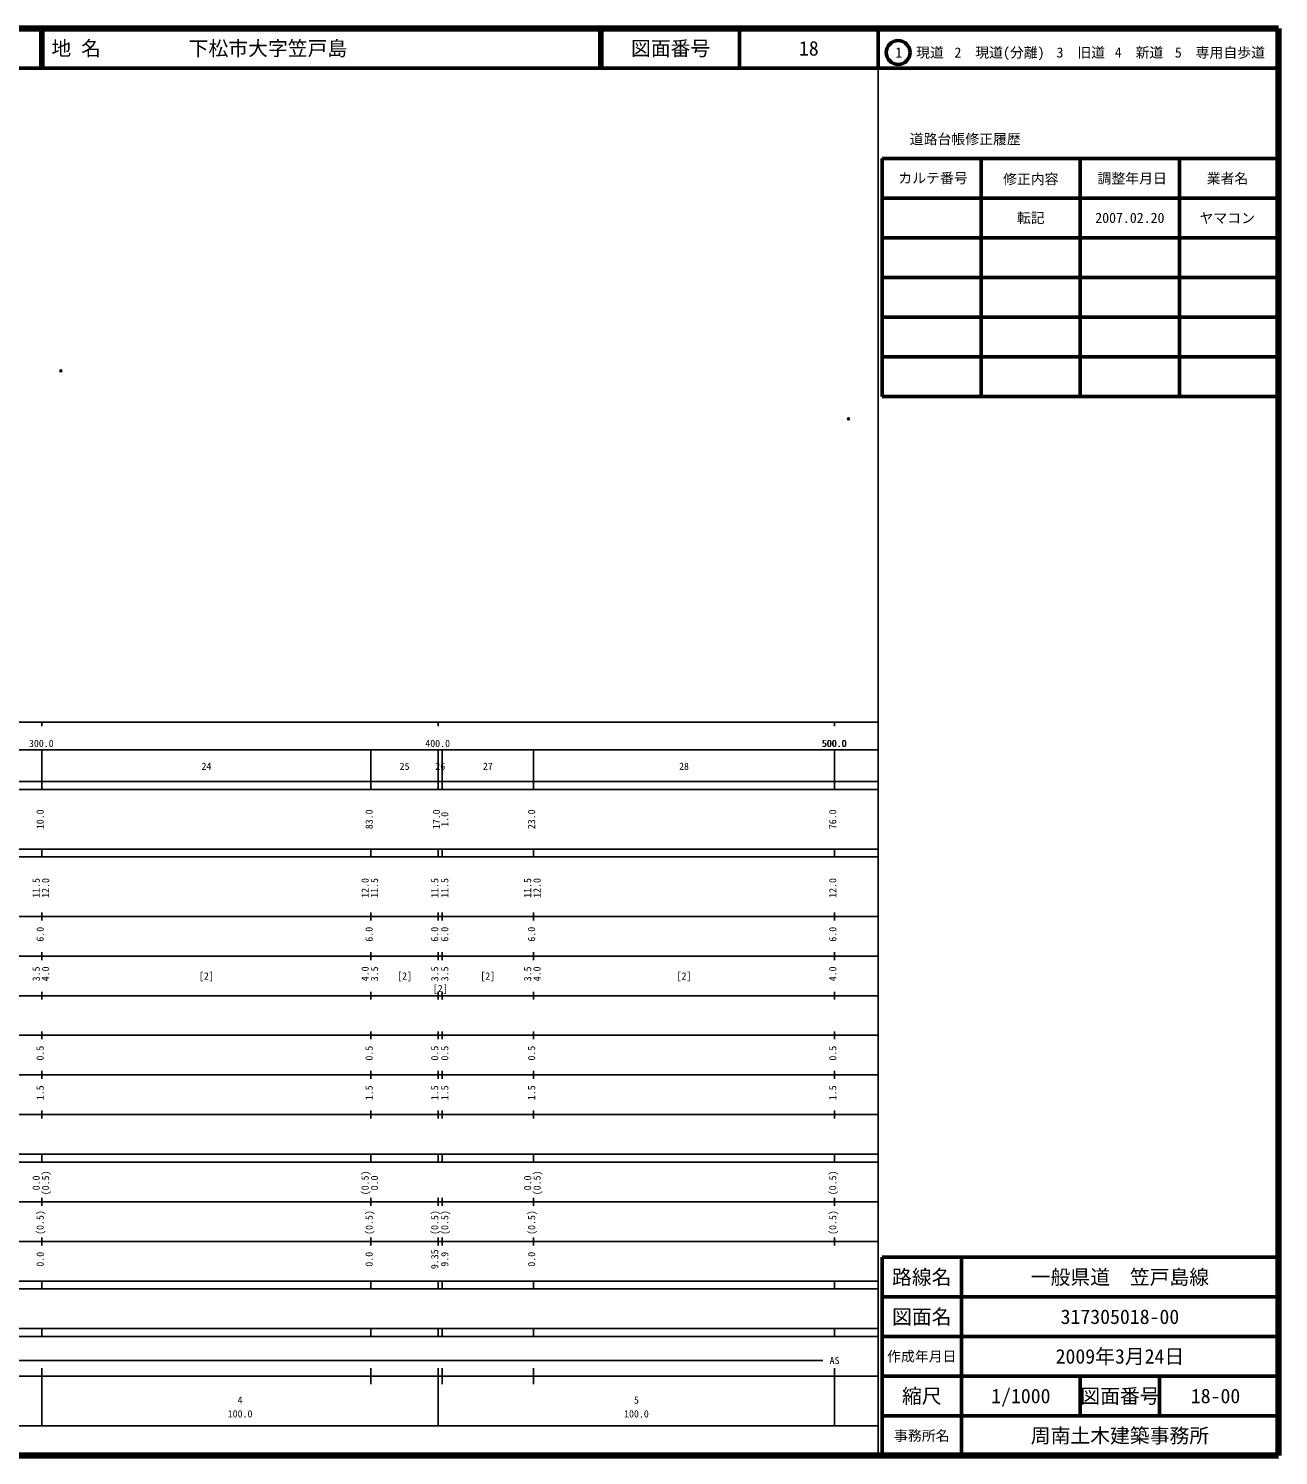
# Model space of a CAD drawing. Units: millimetres on the paper. Extents: x 40 to 680, y 20 to 380.
# Drawn here: x 364.6 to 680, y 20 to 380 of the extents above; entities that cross this region are included whole.
import ezdxf
from ezdxf.enums import TextEntityAlignment as Align

# ---------------------------------------------------------------- set-up
doc = ezdxf.new("R2010")
doc.units = ezdxf.units.MM
doc.header["$PDMODE"] = 32
doc.header["$PDSIZE"] = 0.5
doc.layers.add('M-OTRS', color=6, linetype='Continuous')
doc.layers.add('M-TTL-TXT', color=7, linetype='Continuous')
for name, color, linetype, lineweight in [('M-TTL', 2, 'Continuous', 140), ('M-TTL-BAND', 7, 'Continuous', 25), ('M-TTL-FRAM', 2, 'Continuous', 50), ('M-TTL-LINE', 7, 'Continuous', 50)]:
    doc.layers.add(name, color=color, linetype=linetype, lineweight=lineweight)
doc.styles.add('ＭＳ ゴシック', font='')
doc.styles.get('ＭＳ ゴシック').set_extended_font_data('MS Gothic')

msp = doc.modelspace()

# ---------------------------------------------------------------- linework, layer by layer
at = {"layer": 'M-OTRS'}
for p in [(372.765, 293.613), (571.51, 281.526)]:
    msp.add_point(p, dxfattribs=at)
at = {"layer": 'M-TTL'}
for p, q in [((680, 380), (40, 380)), ((680, 20), (680, 380)), ((40, 20), (680, 20))]:
    msp.add_line(p, q, dxfattribs=at)
at = {"layer": 'M-TTL-BAND'}
for p, q in [((579, 20), (579, 370)), ((40, 205), (579, 205)), ((368, 205), (368, 204)), ((468, 205), (468, 204)), ((568, 205), (568, 204)), ((68, 198), (579, 198)), ((368, 188), (368, 198)), ((451, 188), (451, 198)), ((468, 188), (468, 198)), ((469, 188), (469, 198)), ((492, 188), (492, 198)), ((568, 188), (568, 198)), ((40, 190), (579, 190)), ((40, 188), (579, 188)), ((40, 173), (579, 173)), ((368, 171), (368, 173)), ((451, 171), (451, 173)), ((468, 171), (468, 173)), ((469, 171), (469, 173)), ((492, 171), (492, 173)), ((568, 171), (568, 173)), ((40, 171), (579, 171)), ((40, 156), (579, 156)), ((368, 155), (368, 157)), ((451, 155), (451, 157)), ((468, 155), (468, 157)), ((469, 155), (469, 157)), ((492, 155), (492, 157)), ((568, 155), (568, 157)), ((46, 146), (579, 146)), ((368, 145), (368, 147)), ((451, 145), (451, 147)), ((468, 145), (468, 147)), ((469, 145), (469, 147)), ((492, 145), (492, 147)), ((568, 145), (568, 147)), ((368, 135), (368, 137)), ((451, 135), (451, 137)), ((468, 135), (468, 137)), ((469, 135), (469, 137)), ((492, 135), (492, 137)), ((568, 135), (568, 137)), ((52, 136), (579, 136)), ((46, 126), (579, 126)), ((368, 125), (368, 127)), ((451, 125), (451, 127)), ((468, 125), (468, 127)), ((469, 125), (469, 127)), ((492, 125), (492, 127)), ((568, 125), (568, 127)), ((52, 116), (579, 116)), ((368, 115), (368, 117)), ((451, 115), (451, 117)), ((468, 115), (468, 117)), ((469, 115), (469, 117)), ((492, 115), (492, 117)), ((568, 115), (568, 117)), ((46, 106), (579, 106)), ((368, 105), (368, 107)), ((451, 105), (451, 107)), ((468, 105), (468, 107)), ((469, 105), (469, 107)), ((492, 105), (492, 107)), ((568, 105), (568, 107)), ((40, 96), (579, 96)), ((40, 94), (579, 94)), ((368, 94), (368, 96)), ((451, 94), (451, 96)), ((468, 94), (468, 96)), ((469, 94), (469, 96)), ((492, 94), (492, 96)), ((568, 94), (568, 96)), ((49, 84), (579, 84)), ((368, 83), (368, 85)), ((451, 83), (451, 85)), ((468, 83), (468, 85)), ((469, 83), (469, 85)), ((492, 83), (492, 85)), ((568, 83), (568, 85)), ((40, 74), (579, 74)), ((368, 73), (368, 75)), ((451, 73), (451, 75)), ((468, 73), (468, 75)), ((469, 73), (469, 75)), ((492, 73), (492, 75)), ((568, 73), (568, 75)), ((40, 64), (579, 64)), ((40, 62), (579, 62)), ((368, 62), (368, 64)), ((451, 62), (451, 64)), ((468, 62), (468, 64)), ((469, 62), (469, 64)), ((492, 62), (492, 64)), ((568, 62), (568, 64)), ((40, 52), (579, 52)), ((368, 50), (368, 52)), ((451, 50), (451, 52)), ((468, 50), (468, 52)), ((469, 50), (469, 52)), ((492, 50), (492, 52)), ((568, 50), (568, 52)), ((40, 50), (579, 50)), ((71, 44), (565, 44)), ((40, 40), (579, 40)), ((368, 27.5), (368, 42)), ((451, 38), (451, 42)), ((468, 27.5), (468, 42)), ((469, 38), (469, 42)), ((492, 38), (492, 42)), ((568, 27.5), (568, 42)), ((68, 27.5), (579, 27.5))]:
    msp.add_line(p, q, dxfattribs=at)
at = {"layer": 'M-TTL-FRAM'}
for p, q in [((580, 347.197), (580, 287.197)), ((580, 347.197), (680, 347.197)), ((580, 287.197), (680, 287.197)), ((680, 70), (580, 70)), ((580, 70), (580, 20))]:
    msp.add_line(p, q, dxfattribs=at)
at = {"layer": 'M-TTL-LINE'}
for p, q in [((367.75, 380), (367.75, 370)), ((368.25, 380), (368.25, 370)), ((508.747, 380), (508.747, 370)), ((509.247, 380), (509.247, 370)), ((543.997, 380), (543.997, 370)), ((579, 380), (579, 370)), ((40, 370), (680, 370)), ((605, 347.197), (605, 287.197)), ((630, 347.197), (630, 287.197)), ((655, 347.197), (655, 287.197)), ((580, 337.197), (680, 337.197)), ((580, 327.197), (680, 327.197)), ((580, 317.197), (680, 317.197)), ((580, 307.197), (680, 307.197)), ((580, 297.197), (680, 297.197)), ((600, 70), (600, 20)), ((680, 60), (580, 60)), ((680, 50), (580, 50)), ((680, 40), (580, 40)), ((630, 40), (630, 30)), ((650, 40), (650, 30)), ((680, 30), (580, 30))]:
    msp.add_line(p, q, dxfattribs=at)
msp.add_circle((584.031, 373.958), 3, dxfattribs=at)

# ---------------------------------------------------------------- texts
at = {"layer": 'M-TTL-BAND', "style": 'ＭＳ ゴシック'}
for s, p in [('300.0', (367.844, 198.195)), ('400.0', (467.844, 198.195)), ('500.0', (567.844, 198.195)), ('500.0', (568, 198.195)), ('24', (409.5, 192.405)), ('25', (459.5, 192.405)), ('26', (468.5, 192.405)), ('27', (480.5, 192.405)), ('28', (530, 192.405)), ('[2]', (409.5, 139.5)), ('[2]', (459.5, 139.5)), ('[2]', (480.5, 139.5)), ('[2]', (530, 139.5)), ('[2]', (468.5, 136.34)), ('AS', (568, 42.5)), ('4', (418, 32.523)), ('5', (518, 32.523)), ('100.0', (418, 29.033)), ('100.0', (518, 29.033))]:
    msp.add_text(s, height=1.833, dxfattribs=at).set_placement(p, align=Align.BOTTOM_CENTER)
for s, p in [('10.0', (369, 180.5)), ('83.0', (452, 180.5)), ('17.0', (469, 180.5)), ('1.0', (471.089, 180.5)), ('23.0', (493, 180.5)), ('76.0', (569, 180.5)), ('11.5', (368, 163.174)), ('12.0', (370.37, 163.174)), ('12.0', (451, 163.174)), ('11.5', (453.37, 163.174)), ('11.5', (468.563, 163.174)), ('11.5', (471.089, 163.174)), ('11.5', (492, 163.174)), ('12.0', (494.37, 163.174)), ('12.0', (569, 163.174)), ('6.0', (369, 151.5)), ('6.0', (452, 151.5)), ('6.0', (468.563, 151.5)), ('6.0', (471.089, 151.5)), ('6.0', (493, 151.5)), ('6.0', (569, 151.5)), ('3.5', (368, 141.5)), ('4.0', (370.37, 141.5)), ('4.0', (451, 141.5)), ('3.5', (453.37, 141.5)), ('3.5', (468.563, 141.5)), ('3.5', (471.089, 141.5)), ('3.5', (492, 141.5)), ('4.0', (494.37, 141.5)), ('4.0', (569, 141.5)), ('0.5', (369, 121.5)), ('0.5', (452, 121.5)), ('0.5', (468.563, 121.5)), ('0.5', (471.089, 121.5)), ('0.5', (493, 121.5)), ('0.5', (569, 121.5)), ('1.5', (369, 111.5)), ('1.5', (452, 111.5)), ('1.5', (468.563, 111.5)), ('1.5', (471.089, 111.5)), ('1.5', (493, 111.5)), ('1.5', (569, 111.5)), ('0.0', (368, 88.764)), ('(0.5)', (370.37, 88.764)), ('(0.5)', (451, 88.764)), ('0.0', (453.37, 88.764)), ('0.0', (492, 88.764)), ('(0.5)', (494.37, 88.764)), ('(0.5)', (569, 88.764)), ('(0.5)', (369, 78.764)), ('(0.5)', (452, 78.764)), ('(0.5)', (468.563, 78.764)), ('(0.5)', (471.089, 78.764)), ('(0.5)', (493, 78.764)), ('(0.5)', (569, 78.764)), ('0.0', (369, 69.5)), ('0.0', (452, 69.5)), ('9.35', (468.563, 69.5)), ('9.9', (471.089, 69.5)), ('0.0', (493, 69.5))]:
    msp.add_text(s, height=1.833, rotation=90, dxfattribs=at).set_placement(p, align=Align.BOTTOM_CENTER)
at = {"layer": 'M-TTL-TXT', "style": 'ＭＳ ゴシック'}
for s, p in [('地 名', (370.38, 375)), ('下松市大字笠戸島', (405.024, 375))]:
    msp.add_text(s, height=3.666, dxfattribs=at).set_placement(p, align=Align.MIDDLE_LEFT)
for s, height, p in [('図面番号', 3.666, (526.622, 375)), ('18', 3.666, (561.497, 375)), ('1\u3000現道', 2.566, (589.448, 373.958)), ('2\u3000現道(分離)', 2.566, (609.619, 373.958)), ('3\u3000旧道', 2.566, (630.121, 373.958)), ('4\u3000新道', 2.566, (644.824, 373.958)), ('5\u3000専用自歩道', 2.566, (665.228, 373.958)), ('道路台帳修正履歴', 2.566, (600.968, 352.113)), ('カルテ番号', 2.566, (592.839, 342.277)), ('修正内容', 2.566, (617.509, 342.023)), ('調整年月日', 2.566, (643.089, 342.197)), ('業者名', 2.566, (667.134, 342.197)), ('転記', 2.566, (617.5, 332.245)), ('2007.02.20', 2.566, (642.5, 332.245)), ('ヤマコン', 2.566, (667.077, 332.189)), ('路線名', 3.666, (590, 65)), ('路線名', 3.666, (590, 65)), ('一般県道\u3000笠戸島線', 3.666, (640, 65)), ('図面名', 3.666, (590, 55)), ('図面名', 3.666, (590, 55)), ('317305018-00', 3.666, (640, 55)), ('2009年3月24日', 3.666, (640, 45)), ('作成年月日', 2.566, (590, 45)), ('作成年月日', 2.566, (590, 45)), ('縮尺', 3.666, (590, 35)), ('縮尺', 3.666, (590, 35)), ('1/1000', 3.666, (615, 35)), ('図面番号', 3.666, (640, 35)), ('図面番号', 3.666, (640, 35)), ('18-00', 3.666, (664.125, 35)), ('事務所名', 2.566, (590, 25)), ('事務所名', 2.566, (590, 25)), ('周南土木建築事務所', 3.666, (640, 25))]:
    msp.add_text(s, height=height, dxfattribs=at).set_placement(p, align=Align.MIDDLE_CENTER)

doc.saveas('drawing.dxf')
